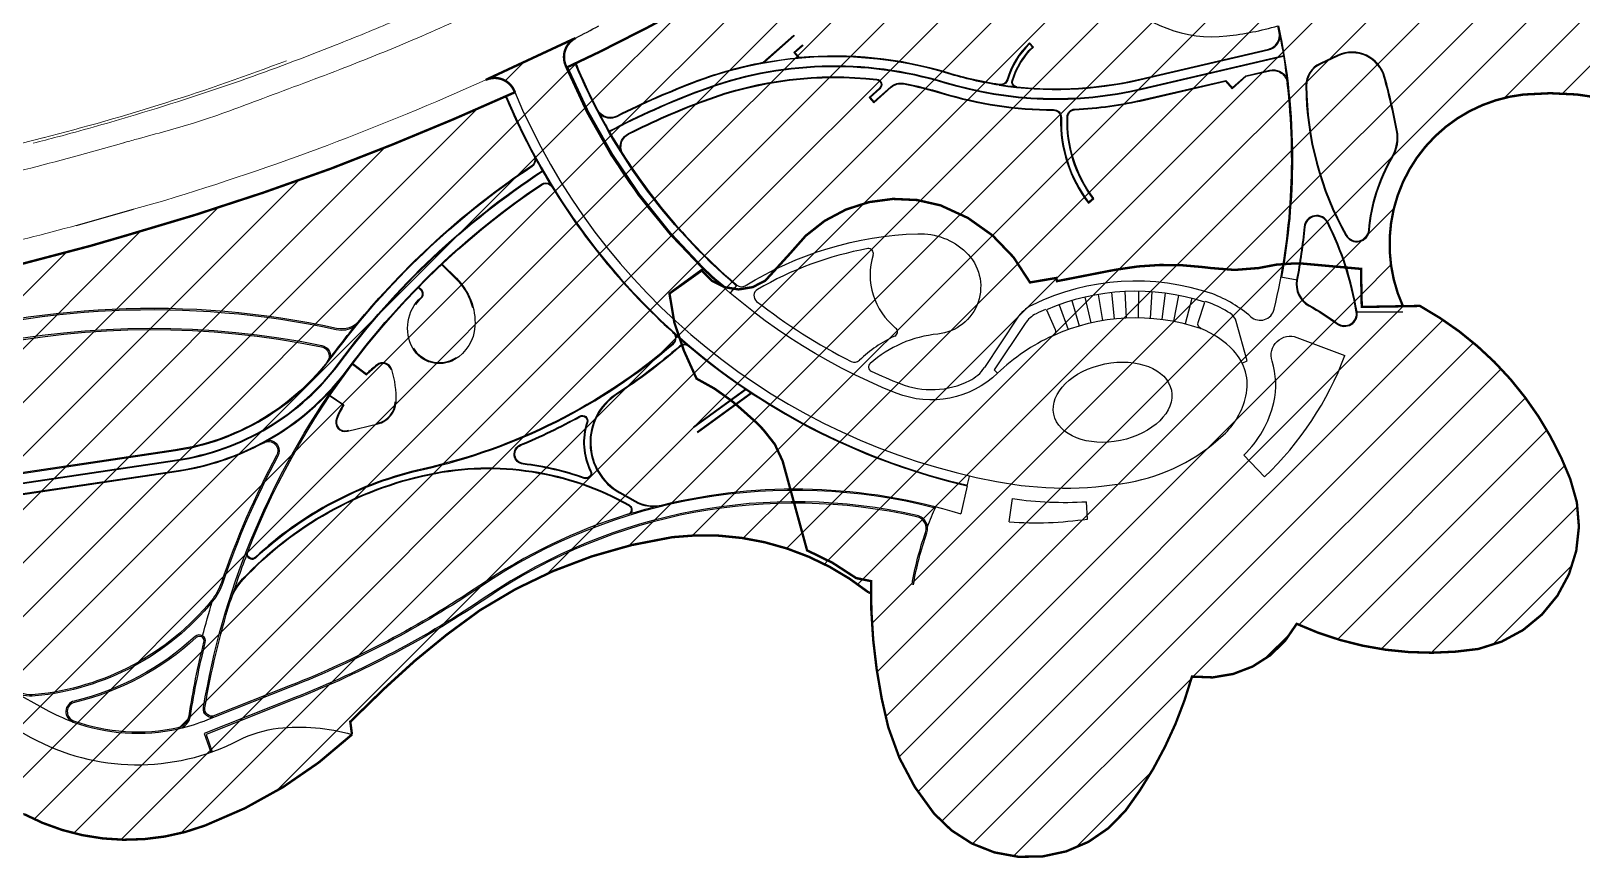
# Model space of a CAD drawing. Extents: x 216 to 1057, y -885 to -291.
# Drawn here: x 996.46 to 1005.25, y -664.2 to -659.51 of the extents above; entities that cross this region are included whole.
import ezdxf

# ---------------------------------------------------------------- set-up
doc = ezdxf.new("R2010")
doc.units = 0
doc.header["$LTSCALE"] = 1000
doc.header["$MEASUREMENT"] = 0
doc.linetypes.add('ACAD_ISO05W100', pattern=[34, 24, -3, 0.5, -3, 0.5, -3])
doc.layers.get('0').update_dxf_attribs({"linetype": 'CONTINUOUS'})
pattern_1 = [(45, (-343244937.3183714, -671142701.8827525), (-5612.66007566822, 5612.660075668221), [])]

# ---------------------------------------------------------------- blocks, each defined once
blk = doc.blocks.new('索引图')
h = blk.add_hatch()
h.set_pattern_fill('ANSI31', color=251, scale=5000)
h.set_pattern_definition(pattern_1)
edge = h.paths.add_edge_path()
edge.add_line((474407.5695034266, 849246.0949320793), (471961.4824168682, 872080.5886471272))
edge.add_arc((473802.7239907384, 874479.3053838015), 3023.906829938613, 112.14770612387011, 232.49035710153208, ccw=False)
edge.add_line((472662.7244598269, 877280.0934131145), (485144.5482437611, 876056.6904962063))
edge.add_arc((490821.6291841269, 894818.1495767832), 19601.57123384822, 253.1645670300042, 285.0454535990267)
edge.add_arc((535425.1867590547, 934510.5323102474), 70696.5205690701, 236.0173147541104, 273.4034183485807)
edge.add_arc((535504.6345329881, 891078.1280997992), 27450.00000291775, 278.626962257317, 310.0839641810231)
edge.add_arc((507987.6031206846, 837504.7870352268), 55706.71354032421, 35.78127363576395, 42.86748750051143)
edge.add_arc((460404.9622062445, 879583.3686020374), 88510.51567408946, 357.2924791764528, 383.2197027970678)
edge.add_arc((611879.5264365077, 967468.6756749153), 87900.88406072807, 177.822075168889, 217.0728858094556, ccw=False)
edge.add_arc((521394.0556711555, 969755.5174274445), 2849.99999992837, 21.6969756052398, 136.7241946144876)
edge.add_arc((-1051364.124063849, 1756782.142626643), 1755957.063733553, 333.4427902041672, 333.7850218765273)
edge.add_arc((451831.639523685, 1016629.958314657), 80420.50501293989, 333.7850218763528, 349.163224694669)
edge.add_arc((680700.5987665653, 979929.2554711103), 151428.2793542369, 157.7845440161333, 171.806633082232, ccw=False)
edge.add_arc((673499.7102047205, 982870.149908185), 143649.998299275, 142.7410691608906, 157.784544016253, ccw=False)
edge.add_line((559167.5784763098, 1069838.45255816), (558548.3468564749, 1078406.886191487))
edge.add_line((558548.3468564749, 1078406.886191487), (557329.3905843496, 1099741.710198522))
edge.add_arc((545843.7931640148, 1099166.339105248), 11499.99999986853, 2.867835175945921, 74.28143903347058)
edge.add_line((548959.2845650315, 1110236.285506606), (535075.7167782784, 1114143.633788943))
edge.add_arc((535888.4536654949, 1117031.445893526), 2999.999999869557, 185.8751967509291, 254.2814390329491, ccw=False)
edge.add_arc((501309.9255030155, 1114587.172596693), 31666.48874836095, 3.869863132161769, 7.879743417269482)
edge.add_arc((529089.9081161022, 1118431.95366621), 3621.707140081853, 7.879743415470297, 55.74017717469603)
edge.add_line((531128.7359472513, 1121425.270168543), (521378.2423542738, 1126248.940049648))
edge.add_arc((30220.45447468758, 1349568.658356905), 539543.9455499442, 326.7720747651391, 335.5496474575754, ccw=False)
edge.add_arc((-6171.933083176613, 1372077.675903082), 582321.4335526038, 318.7051269726821, 326.88160868489615, ccw=False)
edge.add_arc((171776.2617781758, 1209439.882978201), 341327.7311211052, 309.70752646402156, 319.5040732944212, ccw=False)
edge.add_arc((55117.16018939018, 1301809.262161613), 487887.9099547695, 308.1793238806736, 313.31941270813155, ccw=False)
edge.add_arc((126118.8730468154, 1207856.378620386), 370152.4186992944, 304.9436071108155, 308.5293949241199, ccw=False)
edge.add_arc((113823.9324491024, 1196839.611242294), 368528.5447735003, 300.64306800766445, 307.49238635127136, ccw=False)
edge.add_arc((337424.3314990997, 805994.5203204155), 81990.28941735627, 115.8628856578045, 121.4015220407493)
edge.add_arc((97639.0413556695, 1198802.421962738), 378221.6541062893, 296.06110377461727, 301.4015220409873, ccw=False)
edge.add_line((263802.9439566135, 859036.0653184652), (256962.0801167488, 855781.1913676262))
edge.add_arc((375754.2405962944, 905340.6315073967), 128715.6381267079, 202.6456306824729, 225.5096330048358)
edge.add_line((285551.6938570142, 813518.9779603481), (287730.2858566642, 811467.9149770737))
edge.add_line((287730.2858566642, 811467.9149770737), (289964.6812006235, 809643.117395997))
edge.add_line((289964.6812006235, 809643.117395997), (292923.6812007427, 809168.117395997))
edge.add_line((292923.6812007427, 809168.117395997), (295884.6812006235, 809653.117395997))
edge.add_line((295884.6812006235, 809653.117395997), (298547.6812006235, 811028.117395997))
edge.add_line((298547.6812006235, 811028.117395997), (303657.6812006831, 816639.117395997))
edge.add_line((303657.6812006831, 816639.117395997), (307014.6812006235, 820433.117395997))
edge.add_line((307014.6812006235, 820433.117395997), (310989.6812006235, 823565.117395997))
edge.add_line((310989.6812006235, 823565.117395997), (315464.6812006235, 825937.117395997))
edge.add_line((315464.6812006235, 825937.117395997), (320286.6812006235, 827489.117395997))
edge.add_line((320286.6812006235, 827489.117395997), (325298.6812007427, 828160.117395997))
edge.add_line((325298.6812007427, 828160.117395997), (330357.6812006235, 827930.117395997))
edge.add_line((330357.6812006235, 827930.117395997), (335295.6812006235, 826811.117395997))
edge.add_line((335295.6812006235, 826811.117395997), (341051.6812006235, 824161.117395997))
edge.add_line((341051.6812006235, 824161.117395997), (346204.6812006235, 820502.117395997))
edge.add_line((346204.6812006235, 820502.117395997), (350596.6812006235, 815934.117395997))
edge.add_line((350596.6812006235, 815934.117395997), (354066.6812006235, 810637.117395997))
edge.add_line((354066.6812006235, 810637.117395997), (359598.6812006235, 811577.117395997))
edge.add_line((359598.6812006235, 811577.117395997), (359737.6812006235, 810907.117395997))
edge.add_line((359737.6812006235, 810907.117395997), (370781.6812006235, 813067.117395997))
edge.add_line((370781.6812006235, 813067.117395997), (372251.6812006235, 813335.117395997))
edge.add_line((372251.6812006235, 813335.117395997), (376772.6812006235, 813996.117395997))
edge.add_line((376772.6812006235, 813996.117395997), (381313.6812006235, 814298.117395997))
edge.add_line((381313.6812006235, 814298.117395997), (385873.6812006235, 814250.117395997))
edge.add_line((385873.6812006235, 814250.117395997), (390422.6812006235, 813852.117395997))
edge.add_line((390422.6812006235, 813852.117395997), (392002.6812006235, 813659.117395997))
edge.add_line((392002.6812006235, 813659.117395997), (397031.6812006235, 813260.117395997))
edge.add_line((397031.6812006235, 813260.117395997), (402062.6812006235, 813661.117395997))
edge.add_line((402062.6812006235, 813661.117395997), (402062.6812006235, 813651.117395997))
edge.add_line((402062.6812006235, 813651.117395997), (402132.6812006235, 813671.117395997))
edge.add_line((402132.6812006235, 813671.117395997), (402202.6812006235, 813680.117395997))
edge.add_line((402202.6812006235, 813680.117395997), (402202.6812006235, 813690.117395997))
edge.add_line((402202.6812006235, 813690.117395997), (405803.6812006235, 814374.117395997))
edge.add_line((405803.6812006235, 814374.117395997), (409474.6812006235, 814617.117395997))
edge.add_line((409474.6812006235, 814617.117395997), (411174.6812006235, 814594.117395997))
edge.add_line((411174.6812006235, 814594.117395997), (423522.6812006235, 813482.117395997))
edge.add_line((423522.6812006235, 813482.117395997), (423677.6812006235, 805492.117395997))
edge.add_line((423677.6812006235, 805492.117395997), (432317.0690256953, 805645.7726012468))
edge.add_arc((461112.1766551137, 818656.104942441), 31597.89504093763, 96.38033133729942, 204.3146137160496, ccw=False)
edge.add_arc((463263.4610075951, 792938.2904518843), 57399.99999606382, 78.80503004148352, 95.66161567550171, ccw=False)
h = blk.add_hatch()
h.set_pattern_fill('ANSI31', color=251, scale=5000)
h.set_pattern_definition(pattern_1)
edge = h.paths.add_edge_path()
edge.add_line((-10295.08945178986, 782987.1123410463), (-8782.104525983334, 764461.7089498043))
edge.add_arc((-13765.51217675209, 764054.7099504471), 4999.999999921836, -74.38544339071672, 4.669030808701109, ccw=False)
edge.add_line((-12419.68960803747, 759239.2388818264), (-18225.50593388081, 757616.635450244))
edge.add_line((-18225.50593388081, 757616.635450244), (-18601.98240345716, 762053.3162250519))
edge.add_line((-18601.98240345716, 762053.3162250519), (-20279.07304447889, 782634.4121537209))
edge.add_line((-20279.07304447889, 782634.4121537209), (-26103.70912265778, 782133.2824114561))
edge.add_line((-26103.70912265778, 782133.2824114561), (-26512.10511642694, 786879.5387847424))
edge.add_arc((-13511.74724006653, 786870.7867305279), 13000.36082237333, 96.05440967458128, 179.9614275470282, ccw=False)
edge.add_line((-14882.93224042654, 799798.6339298487), (38375.85017061234, 800984.1886405945))
edge.add_line((38375.85017061234, 800984.1886405945), (39500.52791821957, 796338.8921931982))
edge.add_line((39500.52791821957, 796338.8921931982), (58403.23452627659, 800915.4469367266))
edge.add_line((58403.23452627659, 800915.4469367266), (78615.94255137444, 802988.0852849483))
edge.add_line((78615.94255137444, 802988.0852849483), (102809.5965116024, 806244.3599134684))
edge.add_line((102809.5965116024, 806244.3599134684), (110792.3441585898, 808165.7533574104))
edge.add_arc((50660.08224475384, 1191677.042976379), 388196.8549435696, 278.9110816488007, 285.8833475840383)
edge.add_line((156901.6760485172, 818301.1975684166), (164453.7266626358, 820498.5612338781))
edge.add_arc((4968.824550449848, 1381699.524580359), 583422.6214869905, 285.8643551516847, 290.299464292711)
edge.add_arc((-33705.51602810621, 1469991.545810223), 679671.5994656394, 290.775042560301, 294.2996345659073)
edge.add_line((245985.1553815007, 850534.8391336203), (245886.2833764553, 850771.5898610353))
edge.add_arc((241732.221331358, 849041.3388608694), 4499.99999978818, 22.61271695820558, 114.3038777933371)
edge.add_line((239880.1291438937, 853142.5282648802), (258706.1467651725, 861910.2876399755))
edge.add_arc((260786.3253340721, 857919.9421511889), 4499.999999821074, 117.5331606317673, 202.1986526416898)
edge.add_line((256619.8677201867, 856219.756587863), (256816.7369206548, 855740.3932751417))
edge.add_arc((372216.5490546227, 903390.046572566), 124850.3348009921, 202.4361846423538, 226.0404811593984)
edge.add_line((285551.6938570142, 813518.9779603481), (278422.6812006235, 808314.1173961163))
edge.add_line((278422.6812006235, 808314.1173961163), (279451.6812006235, 802182.117395997))
edge.add_line((279451.6812006235, 802182.117395997), (281460.6812006235, 796299.117395997))
edge.add_line((281460.6812006235, 796299.117395997), (284099.6812006235, 790454.117395997))
edge.add_line((284099.6812006235, 790454.117395997), (287856.6812006235, 788367.117395997))
edge.add_line((287856.6812006235, 788367.117395997), (291361.6812006235, 785871.117395997))
edge.add_line((291361.6812006235, 785871.117395997), (292669.6812006235, 784788.117395997))
edge.add_line((292669.6812006235, 784788.117395997), (296753.6812006235, 781151.117395997))
edge.add_line((296753.6812006235, 781151.117395997), (298120.6812006235, 779728.117395997))
edge.add_line((298120.6812006235, 779728.117395997), (300515.6812006235, 776694.1173962355))
edge.add_line((300515.6812006235, 776694.1173962355), (302158.6812006235, 773181.117395997))
edge.add_line((302158.6812006235, 773181.117395997), (307294.6812006235, 754422.1173962355))
edge.add_line((307294.6812006235, 754422.1173962355), (312620.6812006235, 751822.117395997))
edge.add_line((312620.6812006235, 751822.117395997), (317594.6812006235, 748603.117395997))
edge.add_line((317594.6812006235, 748603.117395997), (320723.6812006235, 747967.117395997))
edge.add_line((320723.6812006235, 747967.117395997), (320747.5433285832, 745420.4978883266))
edge.add_line((320747.5433285832, 745420.4978883266), (320166.1120203137, 745621.5432530642))
edge.add_arc((285713.1284643412, 702028.9281589985), 55563.69468139676, 51.67927485362522, 96.92707381085242)
edge.add_arc((293921.2165438533, 657158.3605108261), 101133.7017240347, 98.47759525070315, 123.113528305543)
edge.add_arc((332434.235345304, 606887.5049079657), 164349.6753086424, 124.7854579992783, 133.826420893362)
edge.add_line((218626.0416324735, 725456.0961025953), (211449.5895804763, 718471.1872968674))
edge.add_line((211449.5895804763, 718471.1872968674), (211804.6178085804, 715778.2718439102))
edge.add_arc((147623.0652272105, 784987.6011631489), 94388.57429039796, 290.6742475009803, 312.8414260420617, ccw=False)
edge.add_arc((164630.785084188, 739916.7214108706), 46215.48287644394, 242.0568336232898, 290.67424750111263, ccw=False)
edge.add_arc((232165.2593721151, 867235.1039623022), 190336.5283655193, 232.6781372631262, 242.0568336232525, ccw=False)
edge.add_line((116765.765792191, 715871.4659519196), (116692.4874041677, 717660.3952678442))
edge.add_line((116692.4874041677, 717660.3952678442), (101404.2524657249, 722551.0706351995))
edge.add_arc((119549.0157451034, 903367.813783288), 181724.86631484, 253.1274726573682, 264.2696143469038, ccw=False)
edge.add_line((66804.57645118237, 729465.6827994585), (58236.37065762281, 732064.4158324003))
edge.add_line((58236.37065762281, 732064.4158324003), (57602.44798612595, 729974.3281724453))
edge.add_line((57602.44798612595, 729974.3281724453), (38958.93894344568, 735983.2610042095))
edge.add_line((38958.93894344568, 735983.2610042095), (34010.10126215219, 737578.3058619499))
edge.add_line((34010.10126215219, 737578.3058619499), (17453.32508325577, 742951.982653141))
edge.add_arc((19240.61711257696, 748946.0195757151), 6254.829448294812, 183.2006225522168, 253.396558712628, ccw=False)
edge.add_line((12995.54421246052, 748596.7977260351), (10143.45543277264, 783246.1661214828))
edge.add_line((10143.45543277264, 783246.1661214828), (-10295.04400730133, 782987.1160525084))
h = blk.add_hatch()
h.set_pattern_fill('ANSI31', color=251, scale=5000)
h.set_pattern_definition(pattern_1)
h.paths.add_polyline_path([(285200.6816287041, 813142.1172474623), (287307.6816285849, 811008.1172474623), (289964.6816285849, 809643.1172474623), (292923.6816287041, 809168.1172474623), (295884.6816285849, 809653.1172474623), (298547.6816285849, 811028.1172474623), (303657.6816286445, 816639.1172474623), (307014.6816285849, 820433.1172474623), (310989.6816285849, 823565.1172474623), (315464.6816285849, 825937.1172474623), (320286.6816285849, 827489.1172474623), (325298.6816287041, 828160.1172474623), (330357.6816285849, 827930.1172474623), (335295.6816285849, 826811.1172474623), (341051.6816285849, 824161.1172474623), (346204.6816285849, 820502.1172474623), (350596.6816285849, 815934.1172474623), (354066.6816285849, 810637.1172474623), (359598.6816285849, 811577.1172474623), (359737.6816285849, 810907.1172474623), (370781.6816285849, 813067.1172474623), (372251.6816285849, 813335.1172474623), (376772.6816285849, 813996.1172474623), (381313.6816285849, 814298.1172474623), (385873.6816285849, 814250.1172474623), (390422.6816285849, 813852.1172474623), (392002.6816285849, 813659.1172474623), (397031.6816285849, 813260.1172474623), (402062.6816285849, 813661.1172474623), (402062.6816285849, 813651.1172474623), (402132.6816285849, 813671.1172474623), (402202.6816285849, 813680.1172474623), (402202.6816285849, 813690.1172474623), (405803.6816285849, 814374.1172474623), (409474.6816285849, 814617.1172474623), (411174.6816285849, 814594.1172474623), (423522.6816285849, 813482.1172474623), (423677.6816285849, 805492.1172474623), (435878.6816285849, 805709.1172474623), (440083.6816285849, 803182.1172474623), (444108.6816287041, 800375.1172474623), (447913.6816285849, 797288.1172474623), (451506.6816285849, 793941.1172474623), (454850.6816285849, 790355.1172474623), (457933.6816285849, 786539.1172474623), (460746.6816285849, 782524.1172474623), (463268.6816285849, 778320.1172474623), (465500.6816285849, 773946.1172474623), (467412.6816287041, 769432.1172474623), (468813.6816285849, 764510.1172474623), (469244.6816285849, 759409.1172474623), (468685.6816285849, 754320.1172474623), (467166.6816285849, 749433.1172474623), (464738.6816287041, 744927.1172474623), (461491.6816285849, 740973.1172474623), (457545.6816285849, 737720.1172474623), (453040.6816285849, 735278.1172474623), (448158.6816285849, 733737.1172474623), (443317.6816285849, 733166.1172474623), (438436.6816285849, 732944.1172477007), (433556.6816285849, 733083.1172474623), (428707.6816285849, 733572.1172474623), (423899.6816285849, 734421.1172474623), (419161.6816285849, 735609.1172474623), (414534.6816285849, 737138.1172474623), (410027.6816285849, 739006.1172474623), (407560.6816285849, 735410.1172474623), (404435.6816285849, 732386.1172474623), (400761.6816285849, 730043.1172474623), (396698.6816285849, 728490.1172474623), (392407.6816286445, 727768.1172474623), (388057.6816285849, 727936.1172474623), (386468.6816285849, 722908.1172474623), (384589.6816285849, 718002.1172474623), (382390.6816285849, 713216.1172477007), (379912.6816287041, 708570.1172474623), (377144.6816285849, 704095.1172474623), (374106.6816285849, 699801.1172474623), (370549.6816285849, 696157.1172474623), (366354.6816285849, 693275.1172477007), (361680.6816285849, 691273.1172474623), (356698.6816285849, 690202.1172474623), (351608.6816287041, 690131.1172474623), (346600.6816285849, 691050.1172474623), (341873.6816285849, 692919.1172474623), (337588.6816285849, 695677.1172474623), (333925.6816285849, 699213.1172474623), (329895.6816285849, 704781.1172474623), (326676.6816285849, 710856.1172474623), (324327.6816285849, 717321.1172474623), (322948.6816285849, 723353.1172474623), (321899.6816285849, 729455.1172474623), (321170.6816285849, 735597.1172474623), (320781.6816285849, 741777.1172474623), (320723.6816285849, 747967.1172474623), (317594.6816285849, 748603.1172474623), (312620.6816285849, 751822.1172474623), (307294.6816285849, 754422.1172477007), (302158.6816285849, 773181.1172474623), (300515.6816285849, 776694.1172477007), (298120.6816285849, 779728.1172474623), (296753.6816285849, 781151.1172474623), (292669.6816285849, 784788.1172474623), (291361.6816285849, 785871.1172474623), (287856.6816285849, 788367.1172474623), (284099.6816285849, 790454.1172474623), (281460.6816285849, 796299.1172474623), (279451.6816285849, 802182.1172474623), (278422.6816285849, 808314.1172475815)])
at = {"color": 251, "linetype": 'Continuous', "lineweight": 13}
blk.add_line((165980.6041185856, 825975.8175024986), (172526.5475788116, 827845.9100404978), dxfattribs=at)
at = {"color": 251}
for p, q in [((392408.5648540854, 808217.8409184217), (392408.5648540854, 808217.8409184217)), ((351361.7236598134, 803115.1070439816), (344490.7947046161, 792763.3518548012)), ((211975.1591825485, 793603.1353060007), (214848.2568965554, 791434.5121257305)), ((209900.2598793507, 784935.155382514), (207120.0982722044, 786820.8712347746)), ((340897.0666251779, 767963.73726511), (339540.840300858, 762099.571837306)), ((340897.0666251779, 767963.73726511), (339540.840300858, 762099.571837306))]:
    blk.add_line(p, q, dxfattribs=at)
at = {"color": 251, "linetype": 'ACAD_ISO05W100', "ltscale": 0.03, "const_width": 500}
for points in [[(294704.7419416308, 875976.2624163628, -0.02330618897721168), (263802.9439566135, 859036.0653184652), (256962.0801167488, 855781.1913676262, 0.1000953223627895), (285551.6938570142, 813518.9779603481), (287730.2858566642, 811467.9149770737), (289964.6812006235, 809643.117395997), (292923.6812007427, 809168.117395997), (295884.6812006235, 809653.117395997), (298547.6812006235, 811028.117395997), (303657.6812006831, 816639.117395997), (307014.6812006235, 820433.117395997), (310989.6812006235, 823565.117395997), (315464.6812006235, 825937.117395997), (320286.6812006235, 827489.117395997), (325298.6812007427, 828160.117395997), (330357.6812006235, 827930.117395997), (335295.6812006235, 826811.117395997), (341051.6812006235, 824161.117395997), (346204.6812006235, 820502.117395997), (350596.6812006235, 815934.117395997), (354066.6812006235, 810637.117395997), (359598.6812006235, 811577.117395997), (359737.6812006235, 810907.117395997), (370781.6812006235, 813067.117395997), (372251.6812006235, 813335.117395997), (376772.6812006235, 813996.117395997), (381313.6812006235, 814298.117395997), (385873.6812006235, 814250.117395997), (390422.6812006235, 813852.117395997), (392002.6812006235, 813659.117395997), (397031.6812006235, 813260.117395997), (402062.6812006235, 813661.117395997), (402062.6812006235, 813651.117395997), (402132.6812006235, 813671.117395997), (402202.6812006235, 813680.117395997), (402202.6812006235, 813690.117395997), (405803.6812006235, 814374.117395997), (409474.6812006235, 814617.117395997), (411174.6812006235, 814594.117395997), (423522.6812006235, 813482.117395997), (423677.6812006235, 805492.117395997), (432317.0690256953, 805645.7726012468, -0.5091643108132824), (457600.7726605535, 850058.2866023779, -0.07368364698414481), (474407.5695034266, 849246.0949320793)], [(110792.3441585898, 808165.7533574104, 0.03043163809769052), (156901.6760485172, 818301.1975684166), (164453.7266626358, 820498.5612338781, 0.01935423036547752), (207373.8157629967, 834512.0112040043, 0.01538014636865016), (245985.1553815007, 850534.8391336203), (245985.1553815007, 850534.8391336203), (245886.2833764553, 850771.5898610353, 0.4228853566094471), (239880.1291438937, 853142.5282648802), (258706.1467651725, 861910.2876399755, 0.387199392022874), (256619.8677201867, 856219.756587863), (256816.7369206548, 855740.3932751417, 0.1033588947194876), (285551.6938570142, 813518.9779603481), (278422.6812006235, 808314.1173961163), (279451.6812006235, 802182.117395997), (281460.6812006235, 796299.117395997), (284099.6812006235, 790454.117395997), (287856.6812006235, 788367.117395997), (291361.6812006235, 785871.117395997), (292669.6812006235, 784788.117395997), (296753.6812006235, 781151.117395997), (298120.6812006235, 779728.117395997), (300515.6812006235, 776694.1173962355), (302158.6812006235, 773181.117395997), (307294.6812006235, 754422.1173962355), (312620.6812006235, 751822.117395997), (317594.6812006235, 748603.117395997), (320723.6812006235, 747967.117395997), (320747.5433285832, 745420.4978883266), (320166.1120203137, 745621.5432530642, 0.2000366164958404), (279011.8173823357, 757187.0336053371, 0.1079104950298), (238671.9013373256, 741866.9125797749, 0.03946911852434724), (218626.0416324735, 725456.0961025953), (211449.5895804763, 718471.1872968674), (211804.6178085804, 715778.2718439102, -0.09702531722926687), (180947.3627161384, 696677.3857096434, -0.2153738726279892), (142974.4174841046, 699089.3702859879, -0.04094514134073137)]]:
    blk.add_lwpolyline(points, format="xyb", dxfattribs=at)
at = {"color": 251}
for points in [[(379406.1430830359, 921421.4551820755, 0.1072352105816244), (366518.7276733518, 895167.7507454157, 0.5228337036395762), (395351.5413823128, 862348.218208313, 0.03973102790616915), (406091.6502978802, 864446.5393551588, 0.03973102790616915)], [(239880.1291438937, 853142.5282648802, -0.4228853565821276), (245886.2833764553, 850771.5898610353, 0.2529162047576609), (347011.6755878925, 768880.4085817337, 0.09220054820227283), (374790.9654898643, 768679.3973325491, 0.1440518071505385), (394628.0076516271, 778598.8650978804, 0.1492931059381603), (399367.5640538931, 786789.4807450771, 0.2515724883729861), (396783.2570945024, 796322.2166780233, 0.108900699241545), (389927.519839108, 800974.3183487654, -0.3941672198063432), (389345.5121468306, 802208.6310024261), (390725.5947622061, 806512.1224629879, 0.1812970175332238), (357542.0380399823, 804905.7787868977), (359328.2957456112, 800762.768813014, -0.4073889333189361), (358827.2670502663, 799458.0616323948, 0.08419405253341218), (347273.1623607874, 791580.2996325493, -0.2945042359894907), (325998.1887803674, 787409.3500329256, -0.2037868876644319), (256619.8677201867, 856219.756587863, -0.3871993919865863), (258706.1467649341, 861910.2876398563, 0.0003028466654347193), (263573.701883316, 864451.5087455511)], [(351295.1078082919, 851686.5871232748, 0.08368302646887027), (377089.6586642265, 853291.593871355), (404104.8800125718, 859591.9455679655, 0.4044548541628793), (406366.2624970675, 863096.8663030863)], [(406236.4080648422, 864487.1407866478, -0.05150528587108082), (409124.584384501, 836523.8499048948, -0.04556966617759284), (406861.1334038377, 811740.3601363897, -0.04556966617759284)], [(406366.2624970675, 863096.8663030863, -0.01969861368326638), (408041.8071793318, 852463.8764201403, 0.9371304779235173)], [(347574.8977647424, 852017.2560369968, 0.09576884063002568), (377123.7266966105, 853145.5138618946), (404138.9480449557, 859445.8655585051, 0.3159078370847971), (406551.7142386436, 862143.550037384, 0.3159078370847971)], [(351295.1078082919, 851686.5871232748, -0.4734547452748301), (350445.2406201363, 852979.2769436836, -0.1248771087996367), (354774.210375011, 860020.1883957386), (353976.4357876778, 860918.0969039202, 0.1274912544651503), (349261.0208653212, 853211.2481523752, -0.3730148187974852), (347597.7273490429, 852165.5085582733)], [(350726.8910449147, 851748.487560153, -0.3226954414693366), (350302.0641674995, 853024.003931284, -0.1227291324356862), (354567.2038702965, 860027.3398282528), (353968.6279448271, 860701.0469440222, 0.1252661504451438), (349404.5206326842, 853167.5695904493, -0.2537264331732971), (348284.2203424573, 852062.929557085, -0.2537264331732971)], [(292449.0815275311, 809959.0074487925, -0.1188626576052565), (258632.55356884, 856582.9666360617, -0.1188626576052565)], [(298024.9559198022, 856753.6810054779, 0.04378165883119459), (284173.091832459, 852904.9507920742, 0.02712778623646721), (267342.4331052899, 845534.4686467648, -0.4106819521950982), (263329.5295115709, 846830.3472160101)], [(347574.8977647424, 852017.2560369968, -0.03536932110247955), (336841.3652504683, 854456.9614983797, 0.1646465330185889), (284225.7252313495, 852764.4882514477, 0.02712778623645545), (267409.9652317166, 845400.5305569172, -0.3216764950417052), (263781.1978191137, 845969.1761524677, -0.3216764950417052)], [(407249.5989459753, 858168.9882837534), (377566.6111174822, 851246.4737385511, -0.1315838730062013), (336275.8978769183, 852590.7496535778, 0.1646465330184889), (284909.9594171047, 850938.4752233028, 0.03136337877167722), (265769.2532919049, 842362.5800491571, 0.03136337877167722)], [(407273.3339015841, 858020.4984470606), (377600.6791498661, 851100.3937290907, -0.1315838730061509), (336232.4003866315, 852447.1948963404, 0.1646465330186399), (284962.5928159952, 850798.0126826763, 0.03135501307787739), (265843.9906325936, 842232.4047811031, 0.03135501307787739)], [(298024.9559198022, 856753.6810054779, -0.02347545363101914), (305672.2582959533, 857804.5643171072, -10.3758600268696)], [(347597.7273490429, 852165.5085582733, -0.03536932110248966), (336884.8627407551, 854600.5162556171, 0.09625325142532162), (305672.2582959533, 857804.5643171072, 0.1071621113791328)], [(412100.8087182045, 851879.6976588964, 0.1268677797007103), (420479.9764937758, 820566.4395292997, 0.7390305382194816), (425148.7260048389, 821590.5967758894, -0.1128510022499062), (430010.4442958832, 836941.2585101128, 0.1820302410403157), (430971.8197383881, 842496.8382364511, 0.01909128301308031), (428396.2498165965, 853650.1725393534, 0.4639772098891015), (418710.0597811341, 858172.906167984), (415007.1961371899, 856465.756133914, 0.2951165311726165), (412100.8085932136, 851879.6976577044)], [(268195.7281783223, 838312.8299380541, -0.3538961344258341), (269837.4032037854, 841919.5665550232, -0.02621810090765632), (285699.460400641, 848831.5371137857, -0.1188193605599087), (321936.8218493462, 853274.2248767614, -0.648272480220383), (322569.2124329805, 851272.0653158426), (320506.0995109081, 849439.0287710428), (321303.1316729188, 848541.955901742), (324841.506062746, 851685.7341687679, -0.2324183225306592), (327519.4670222402, 852425.9777668715, -0.02679836309219898), (335623.4355227947, 850437.428294301, 0.07239910239112693), (359010.9296107888, 846910.8070991039, -0.4210236237910741), (360651.8247652054, 845214.1197441816, 0.1712636249107549), (366345.4997128844, 827495.9359879494), (367245.3048148155, 828295.3956867456, -0.1726951140273866), (361859.2335306406, 845420.5580513477, -0.3892432740620713), (363427.7624001503, 847007.0712755919, 0.04513547900467197), (378077.6316031218, 849055.2735962868), (395160.5627608299, 853039.2673943043), (396526.419946909, 851501.9725606441), (399358.6023694277, 854018.3127120733), (404346.8544606566, 855181.6473418474, -0.3564383315320681), (407925.10485816, 853428.0264310837)], [(268714.7454583645, 837490.4912465811, -0.4448937619030791), (269904.4478653073, 841785.3837939501, -0.02621810090764204), (285752.0937995315, 848691.0745731592, -0.1188193605598693), (321919.6785573363, 853125.2077383995, -0.6482724802837275), (322469.5834125876, 851384.1994246244), (320294.3363820314, 849451.5338594913), (321290.6265845299, 848330.1927728653), (324941.1350830197, 851573.6000601053, -0.2324183225322799), (327491.5740966797, 852278.5939662457, -0.02679836309223063), (335579.9380325079, 850293.8735370636, 0.0723991023911826), (359010.162012279, 846760.8090631962, -0.4210236238155718), (360501.8848799467, 845218.3660131693, 0.1727455883218506), (366324.4498212934, 827276.5809640884), (367448.7411368489, 828275.4923889637, -0.1740349848480375), (362009.129196763, 845414.9643688202, -0.389243274073154), (363435.0645326376, 846857.2491182089, 0.04513547900451392), (378111.6996355057, 848909.1935868263), (395107.7100554109, 852872.916175127), (396513.91485852, 851290.2094317675), (399429.7603557706, 853880.8826318979), (404380.9224930406, 855035.567332387, -0.4474764420441451), (408041.8071793318, 852463.8764201403)], [(244151.1288948655, 849736.6448976994, 0.2412154432576764), (340930.8655225039, 768109.879779458)], [(347597.7273490429, 852165.5085582733, 0.01198972583471338), (351295.1078082919, 851686.5871232748, -0.2041912469023709)], [(263329.5295115709, 846830.3472160101, 0.02197670986719466), (268714.7454583645, 837490.4912465811, 0.02311050450115384)], [(32295.82676380873, 791728.7627454996, 0.325833109763394), (32852.5029668808, 788059.2860687971, 0.1354318579756676), (76356.40697354078, 763090.2878460884, 0.1002789478398329), (88313.50717180967, 762468.8169254065), (174760.922334075, 775353.8581906557, 0.1987294751588595), (207648.4276947379, 795081.3988592625, -0.08621161938247739), (249627.8546948433, 835033.39808774, 0.2691969799256624), (250357.6890842915, 836520.6181579828)], [(109001.4163268805, 807734.6979107857), (112484.9915459156, 798034.7049968243, 0.4027351862174009), (114968.7098093033, 796803.2666350603, -0.1307400618454054), (208579.7732077837, 801059.2523094416, 0.2795499222061203), (213484.6781939864, 802742.650541544, -0.07190685910518319), (249544.5676563978, 835158.1509202719, 0.3876042861949708), (250030.2488261461, 837120.8168541193)], [(250030.2488261461, 837120.8168541193, 0.01337686324842199), (253749.1638469696, 830681.2025438547, 0.01914130978069001)], [(29040.5467980504, 789007.1829440594, 0.1443076164040129), (75833.1604295969, 761056.5196552277, 0.1002789478395133), (88623.09347647429, 760391.7622029781), (175070.5086387396, 773276.8034682274, 0.1987294751588222), (209335.1577922106, 793830.4226093292, -0.0880325371137371), (251801.5151878595, 833954.3240777254, -0.0880325371137371)], [(29162.66742062569, 789096.0429477692, 0.1442609985996209), (75870.53518271446, 761201.7888116837, 0.1002789478393895), (88600.98016899824, 760540.1232545376), (175048.3953312635, 773425.1645197868, 0.1987294751592863), (209214.6770709753, 793919.7780557871, -0.08804585437701669), (251726.5247006416, 834084.5339436531, -0.08804585437701669)], [(76375.42500025034, 733609.4975295067, -0.6208237285304767), (76855.90230411291, 735614.0310178995, 0.0991501258216878), (115193.6853426099, 752827.2634427547), (115193.6853426099, 752827.263442874), (129622.7605522871, 763426.9445178509, -0.1220035919347354), (133246.3177412748, 764919.6819542646), (175380.0949434042, 771199.7487463951, 0.1987294751590535), (211021.8878895044, 792579.446359396, -0.08546002110206284), (251550.5066313744, 831266.122492671)], [(279179.3153986931, 800117.7471677065, -0.4519736480318882), (279153.4167330861, 797866.0597491264, -0.1230771600857438), (226747.5784824491, 771549.2718447447, 0.133081344432792), (191537.927292347, 752991.2526609898, -0.7970803023412383), (189924.6890667677, 754086.0426629782, -0.1531287310047799), (251634.1538989544, 831141.6109087467, -0.4263260224679367), (253749.1638426185, 830681.2025431395, 0.07187816555755637), (279179.3182544112, 800117.7445950508)], [(251550.494915843, 831266.1146206856, -0.3051573126020595), (253392.9604529142, 831264.7903610468)], [(411749.1602666974, 822281.9828990698, -0.02009484415270263), (410155.7110902071, 811133.5175964832, 0.3230827320032556), (412662.8783903718, 805846.9884529114, -0.03334614883150223), (418582.3020222187, 802055.9192485809, 0.673108113306631), (422534.8377554417, 804471.6365184784, 0.07576370749984666), (416470.5746258497, 823149.418839097, 0.7502442111518695), (411749.1602666378, 822281.9828990698)], [(294308.8164429069, 809937.7628889084, -0.1310306316447745), (330514.5731220841, 820853.5252069235, -0.2007772970084868), (340614.1510427594, 817005.3957313299, -0.6420160526338621), (334704.0306901336, 799807.5361295938, 0.1569865921656077), (320533.0567438006, 793652.888043046)], [(230699.7210865021, 814457.9649647474), (233714.0640012622, 811510.1688340902, -0.2178707260208837), (237600.2549926043, 801416.5747454166, -0.2499054687024323), (233315.9424309731, 794448.9302583933, -0.4139743860033614), (224579.1994400024, 796815.4101222754, -0.3489422591215957), (226296.4096338153, 807495.3499778509, 0.4309053556473689), (226321.360442698, 808948.8351988792), (225699.2858222723, 809557.1764563322)], [(230483.0034714341, 814460.0946544409), (233609.1883790493, 811402.9256345034, -0.1376785613495576), (237077.6359115243, 805386.004068017, -0.1376785613495576)], [(225187.9955245256, 806015.9934335947, -0.05359942737705142), (226397.5426359177, 807384.5703953505, 0.4309053556597355), (226426.2360648513, 809056.0783984661), (225696.9669619203, 809769.2476366758)], [(115058.9232796431, 796517.152095437, -0.1307400618454737), (208515.8943927288, 800766.132032156, 0.1916378745230169), (212382.0449116826, 801406.373594284)], [(357345.0012420416, 804983.9161992073, 0.01136395845335315), (355386.6509603858, 804078.7620301247, 0.1330613145701194), (353028.0675982833, 802009.0790702105), (346583.1820839047, 792299.2017740011), (347169.2954522371, 791688.5203244686)], [(398732.7989159226, 793757.7607035637), (399631.5633231997, 794192.2467319965), (397353.3472409844, 802428.9875687361, 0.1869812672833474), (396059.4416432977, 804168.5098395348, 0.04879196069978001), (391724.8147082329, 806338.0417736769, 0.004499117353990797), (390914.6153767109, 806608.7795374393)], [(67045.28678256273, 766167.1454088688, -0.4207689168352061), (67460.637403965, 768707.2568869591, -0.2063572585427025), (205469.5624958873, 797423.7318763733, -0.3965682811698564), (207285.548528254, 794846.6704403162, -0.3965682811698564)], [(67987.27768415213, 765822.6418344975, -0.607669769286031), (67633.02620887756, 768461.7327536345, -0.2063572585427276), (205409.4173072577, 797129.822781086, -0.558821783058731), (206576.8136675358, 793929.3673833609, -0.190613416885489), (174738.8090265989, 775502.2192422152), (88291.39386433363, 762617.1779769659, -0.1002789478397178), (76393.78172665834, 763235.5570026636, -0.02337023707720062), (67987.25171291828, 765822.6511763334, 0.02337023707720062)], [(206576.8136674166, 793929.3673834801, 0.00781983882994376), (207527.946973443, 795170.7543057203, -0.01421662839107262), (213484.6781962514, 802742.6505396366, -0.01421662839107262)], [(358827.2670502663, 799458.0616323948, -0.1921833398415159), (389789.2426324487, 801028.8103419542, -0.001930682807943014), (389927.519839108, 800974.3183487654, -0.002838641295232329)], [(189718.9012595415, 753554.8944422007, 0.6040703085921206), (191640.1377324462, 752881.4663871527, -0.133081344432957), (226780.380551815, 771402.9023662806, 0.12307716008577), (279251.2267099023, 797752.3354842663, 0.3288191136608792), (279688.4086319208, 799661.3704843521, 0.3288191136608792)], [(282046.7938804626, 797604.8302235603, 0.2524839601353003), (280518.3345416188, 797261.5657600164, -0.0340592857965637), (267246.9815732241, 787225.8256870508, 0.5625997646203555), (267942.5294083953, 766468.7980942726), (271121.9419190288, 764680.4627420902, 0.14194602887307), (275538.1628745198, 763644.7509646416)], [(282568.2126147747, 797162.5880947113, 0.36971233451314), (280616.7390755415, 797148.3555674553, -0.03405928579657412), (267329.1051389575, 787100.303896308, 0.5625997646234895), (268016.0659646988, 766599.5359040499), (271195.4784752727, 764811.2005518675, 0.1897025089698181), (276999.8487564325, 764008.506406188, -0.1348298982297187), (339540.8403009176, 762099.571837306)], [(279074.38705194, 800212.373314023, 0.01037154550055139), (283433.6442529559, 796438.217746377, 0.01037154550055139)], [(398936.1929683685, 774414.8713901043, 0.145824357231023), (405212.0407236814, 785432.2436778545, 0.1350016037934498), (404861.7233697176, 794142.0270508528, -0.6257738387262475), (410071.5680440068, 799104.3052182198), (420153.8508345485, 795340.9737411737)], [(224710.5211606026, 796887.9428805113, 0.04614756268323352), (225374.0395553708, 795946.4697319269, 0.05673721769206683)], [(233670.8593069911, 794848.0877063274, -0.01484911442667215), (233240.8782610297, 794578.7998028994, -0.3607943875975421), (225374.0395553708, 795946.4697319269, -0.3607943875975421)], [(403291.5868613124, 769863.4971705675, 0.1141998622936109), (420153.8508345485, 795340.9737411737, 0.1142386255920615)], [(193288.6745995283, 777014.7577828169, 0.10968460098734), (211142.2975262403, 792489.9950668812, 0.003808081944790102)], [(209900.2598793507, 784935.155382514, 0.02750458808342008), (208532.0879355073, 782116.5117322206, 0.6145997940853815), (210845.4886625409, 779399.1184259653), (217222.0341405869, 780936.8821328878, 0.3345043804086866), (221045.2330197692, 785582.9083753824, 0.08629396528253966), (220162.1993561983, 792378.2640706301, 0.5284613385033379), (217002.2175009251, 793345.7263727188, 0.02527607661641034), (214848.2568965554, 791434.5121257305)], [(220018.9603685737, 792333.7377588749, 0.5284613385299678), (217095.9771524668, 793228.6403883696, 0.02641669614235572), (214861.3313419223, 791236.7103267908)], [(334181.0485602617, 763301.9635591507, 0.2149274341508472), (238775.6221551895, 746792.1549855471, -0.05448505467449701), (198944.1685997248, 725755.6865594387), (183075.1327626705, 719471.7820795774, -0.5836588715554608), (180637.0006479025, 721441.7686241865, -0.1111341776536731), (208009.470927, 788644.7892680168, -0.03140963517856368)], [(210098.2782610655, 784982.093619585, 0.02871513528296252), (208670.4272164106, 782058.5268775225, 0.6145997941064213), (210810.3228888512, 779544.9380692244), (211082.2027626634, 779610.5044490099)], [(216914.9884931445, 781017.1353963614), (217186.8683668971, 781082.7017761469, 0.334504380410403), (220895.3712797165, 785589.3472313881)], [(261074.7021484971, 781276.098960638, 0.1970778677724307), (261805.9264933467, 771057.910405755, -0.6717242208155185), (260581.7722581029, 769668.8692156076, 0.05369757093407439), (247748.9063444138, 772636.8997269869, -0.7714251439633627), (247221.8316922784, 776469.8120119572, 0.02818092721535269), (259640.0721435547, 782463.1992394924, -0.682129648037747), (261074.7021484375, 781276.098960638)], [(133268.4310487509, 764771.3209027052), (175403.4950556159, 771051.5795090199, 0.08713875371871345), (193288.6745995283, 777014.7577828169, -0.745878316800807), (195997.9616373181, 774301.9146581888, 0.04326946639039816), (184419.6216802001, 747698.028957367, -0.09055100232208063), (182335.3393921256, 743924.258335948, -0.2002023250198879), (145325.3816115856, 724164.8739280701, -0.150764898504668), (140706.0047207475, 725120.8216699362)], [(194264.4461569786, 777555.3187420368, -0.5649843765921816), (196261.6704652309, 774158.8844022751, 0.04326946639034263), (184704.0121924877, 747602.5196043253, -0.0905510023226996), (182567.622847259, 743734.4047173262, -0.20020232501995), (145353.9024715424, 723866.2327377796, -0.150764898506674), (140561.2989489436, 724858.0285201073), (129588.7693107128, 730899.9986828566, 0.1987536197691311), (106633.7361176014, 733457.2393225431, -0.08655291807247087), (89963.34143841267, 731636.7578014135, -0.02712444882450455), (77299.82632184029, 733139.794881463, -0.02712444882450455)], [(186881.0037248731, 745589.8751966953, -0.07139378861938046), (188860.3301336765, 748418.2233831882, -0.1538430339919338), (228020.9237897992, 770444.2729153633, -0.1823104612546639), (269974.0140342712, 763949.2173398733, -0.4866499109213387), (270245.7725713253, 762159.791631341, -0.4866499109213387)], [(350393.8718309402, 765273.9405913353, 0.04928336909280964), (365909.2434401512, 764623.7591849566)], [(329610.7631453276, 747199.8446557522, -0.04240283860384034), (332427.2881606817, 758089.6044164896, 0.4480407652935058), (330406.8605780005, 761747.8882205486, 0.2075339678363151), (240120.377181232, 744804.2832792997, -0.05448505468921516), (199827.7779887319, 723524.2667316198), (180795.8032723069, 715987.8850375414), (182203.837523818, 712064.873390317)], [(329315.0038012862, 747250.108066082, -0.04240283860403873), (332144.2471612096, 758189.0417968035, 0.4480407652941193), (330340.2939623594, 761455.3666218519, 0.2075339678361443), (240288.4715581536, 744555.7993152142, -0.05448505468920873), (199938.2291622758, 723245.3392531872), (181176.275978148, 715815.8821091652), (182486.2011051774, 712166.218384862)], [(269705.3961939216, 761993.099860549, -0.0160204009640902), (276999.8487564325, 764008.5064063072, -0.009911590556923778)], [(332565.4002488852, 759353.1800405979, -0.01712753800664861), (334305.9014655352, 763579.5866267681)], [(349708.7658308148, 760425.2598609924, 0.05513979143992776), (366114.7841367722, 760996.5575237274, 0.01836294815106526)], [(189924.6890667677, 754086.0426629782, 0.01667711317747428), (186276.8247012496, 743707.9408130646, 0.01129384883797987)], [(180464.0181706548, 736485.8792287111, -0.01101590940856134), (182483.7188395262, 743632.0019770861)], [(153599.7355088592, 722514.6779208183, 0.7440106809986801), (153388.1430181861, 718689.2496743202, 0.1418336473638759), (175309.61785537, 717263.4326741695, 0.3097430535951421), (177629.3867956996, 719737.528875351, -0.02340671241353096), (180740.5837640166, 735142.5789743662, 0.7450143537013113), (179093.23049438, 736121.7284222841, -0.1277135686383794), (153599.7355088592, 722514.6779206991)], [(153286.1934059858, 718407.103831768, -0.0391701577762722), (147613.8761147857, 720974.5602086782), (140561.298948884, 724858.0285202265)], [(183075.1327626109, 719471.7820795774), (181464.6974923015, 718834.0725884438, -0.04007238129378411), (175374.1604571939, 716970.4578416348)]]:
    blk.add_lwpolyline(points, format="xyb", dxfattribs=at)
for points in [[(298024.9559198022, 856753.6810054779), (304526.8616284728, 862530.5004154444)], [(298309.6878088713, 856806.0072709322), (304626.4906486869, 862418.3663067818)], [(239880.1291438937, 853142.5282648802), (258706.1467649341, 861910.2876398563)], [(239880.1291438937, 853142.5282648802), (258706.1467649341, 861910.2876398563)], [(306353.3936665058, 860474.7084236145), (304534.8159043193, 858858.9367121458), (305486.6159356833, 857787.6700487137)], [(306453.0226867199, 860362.5743149519), (304746.5790332556, 858846.4316236973), (305672.2582959533, 857804.5643171072)], [(153946.072806716, 822610.3967683315), (165980.6041185856, 825975.8175024986)], [(164453.6898393631, 820498.5504086018), (156901.6760485172, 818301.1975684166)], [(410155.7110902071, 811133.5175964832), (406713.6149999499, 811767.5321904421)], [(292546.4777030349, 810073.0863032341), (291247.8620303869, 808552.0349119902)], [(365593.7771260142, 807550.7683603764), (366835.4352799058, 802192.7568378448)], [(368366.9971389174, 808106.6583505869), (369286.3099370599, 802684.0329061747)], [(371168.4758499265, 808495.8626177311), (371762.1586385369, 803027.9979739189)], [(373988.2037397623, 808716.990557313), (374254.1353219151, 803223.423074007)], [(376816.1060859561, 808769.2520918846), (376753.3363005519, 803269.6099640131)], [(379642.078958869, 808652.4604936838), (379250.8320757151, 803166.3936208487)], [(382456.0253229141, 808367.033052206), (381737.6992412806, 802914.1428306103)], [(385247.8911125064, 807913.9895826578), (384205.0523665547, 802513.7588703632)], [(388007.7011545897, 807294.948782444), (386644.0757433772, 801966.6722887754)], [(360171.6110358238, 805947.4643224478), (362043.5149064064, 800775.8129638433)], [(362858.7243638635, 806830.1788094044), (364418.2914986014, 801555.9250694513)], [(422534.8377554417, 804471.6365184784), (432317.0741941929, 804471.6365184784)], [(211884.8460107446, 793483.3708051443), (214861.3313419223, 791236.7103266716)], [(283449.1306180358, 780370.3055292368), (294320.6767709255, 788266.8850215673)], [(283537.2833454609, 780248.9420394897), (294452.8973940611, 788177.530377388)], [(207204.354783535, 786944.9713755846), (210098.2782610059, 784982.093619585)], [(284235.8400300145, 779273.1928809881), (295516.3600141406, 787466.8317173719)], [(284323.9927574396, 779151.8293912411), (295650.0080751181, 787378.5138968229)], [(403291.5868613124, 769863.4971705675), (398936.1929683685, 774414.8713901043)], [(340897.0666251779, 767963.73726511), (341347.7185896039, 769912.3041248322)], [(340897.0666251779, 767963.73726511), (341347.7185896039, 769912.3041248322)], [(349708.7658308148, 760425.2598609924), (350393.8718309402, 765273.9405913353)], [(366114.7841367722, 760996.5575237274), (365909.2434401512, 764623.7591849566)]]:
    blk.add_lwpolyline(points, dxfattribs=at)
for points in [[(411950.814899683, 851878.3358908892, 0.1268677797009119), (420349.3479332924, 820492.7090796232, 0.7390305382114545), (425298.2224151492, 821578.3157610893, -0.1128510022499665), (430139.7539414763, 836865.2386735678, 0.1820302410479592), (431119.1551735401, 842524.985519886, 0.01909128301334212), (428541.00883919, 853689.476806283, 0.4639772098921695), (418647.2575889826, 858309.1261543036), (414944.3939449787, 856601.9761202335, 0.2951165311800628)], [(411599.9365961552, 822297.2241638899, -0.0200948441525841), (410008.1926863194, 811160.6896505356, 0.323082732001476), (412590.5750054717, 805715.5646326542, -0.03334614883141461), (418493.168857038, 801935.2739881277, 0.6731081133094178), (422682.8567342758, 804495.9342942238, 0.07576370749975517), (416604.6358168721, 823216.7062603235, 0.7502442111508669)], [(261217.1942409277, 781229.2374242544, 0.1970778677738632), (261940.2938707471, 771124.584297657, -0.6717242208501655), (260532.5165002942, 769527.1869289875, 0.05369757093396617), (247730.9502595663, 772487.9783415794, -0.771425143977214), (247164.3450085521, 776608.3590478897, 0.02818092721533564), (259567.3697352409, 782594.4027448893, -0.68212964806441)], [(228051.7616645098, 770297.4770520926, -0.1823104612549732), (269900.2307363153, 763818.6186226606, -0.6572174049865903), (269705.3961939216, 761993.099860549, 0.07342139240458763), (238607.5277782083, 747040.6389496326, -0.05448505467447454), (198833.7174261212, 726034.6140379906), (182964.6815891266, 719750.7095580101, -0.5836588715821289), (180932.9048268199, 721392.3650119305, -0.03482001322562057), (186276.8247012496, 743707.9408130646, -0.1125954434795062), (188969.7609570026, 748315.6324727535, -0.1538430339914497)], [(153529.5247702599, 722806.3463150263, 0.7440106809956212), (153286.1934060454, 718407.1038316488, 0.1418336473641427), (175374.1604571939, 716970.4578415155, 0.309743053596261), (177925.9062915444, 719691.9636628628, -0.02340671241359442), (181031.5459179282, 735069.4966579676, 0.7450143536419422), (178889.9866673946, 736342.3909401894, -0.1277135686382727)], [(188075.442820847, 714597.6339043379, -0.09074360920908087), (196342.2883033752, 717110.2024110556, -0.1003336654033313), (211804.6178085804, 715778.2718439102, -0.09702531722926687), (180947.3627161384, 696677.3857096434, -0.2153738726279892), (142974.4174841046, 699089.3702859879, -0.04094514134073137), (116765.765792191, 715871.4659519196), (136904.3980400562, 719337.2422058582), (144430.3491365314, 715193.1109108925, 0.2498609797224449)]]:
    blk.add_lwpolyline(points, format="xyb", close=True, dxfattribs=at)
at = {"color": 251, "linetype": 'Continuous', "lineweight": 13}
for points in [[(164453.6898393631, 820498.5504086018, 0.03687192055357075), (244014.4300925136, 849674.7445935011, -6.831629109183536)], [(110792.3032470942, 808165.7522968054, 0.03272195523134745), (156901.6760485172, 818301.1975684166, -0.1418361189816585)]]:
    blk.add_lwpolyline(points, format="xyb", dxfattribs=at)
at = {"color": 251, "ltscale": 0.5, "const_width": 500}
blk.add_lwpolyline([(285200.6816287041, 813142.1172474623), (287307.6816285849, 811008.1172474623), (289964.6816285849, 809643.1172474623), (292923.6816287041, 809168.1172474623), (295884.6816285849, 809653.1172474623), (298547.6816285849, 811028.1172474623), (303657.6816286445, 816639.1172474623), (307014.6816285849, 820433.1172474623), (310989.6816285849, 823565.1172474623), (315464.6816285849, 825937.1172474623), (320286.6816285849, 827489.1172474623), (325298.6816287041, 828160.1172474623), (330357.6816285849, 827930.1172474623), (335295.6816285849, 826811.1172474623), (341051.6816285849, 824161.1172474623), (346204.6816285849, 820502.1172474623), (350596.6816285849, 815934.1172474623), (354066.6816285849, 810637.1172474623), (359598.6816285849, 811577.1172474623), (359737.6816285849, 810907.1172474623), (370781.6816285849, 813067.1172474623), (372251.6816285849, 813335.1172474623), (376772.6816285849, 813996.1172474623), (381313.6816285849, 814298.1172474623), (385873.6816285849, 814250.1172474623), (390422.6816285849, 813852.1172474623), (392002.6816285849, 813659.1172474623), (397031.6816285849, 813260.1172474623), (402062.6816285849, 813661.1172474623), (402062.6816285849, 813651.1172474623), (402132.6816285849, 813671.1172474623), (402202.6816285849, 813680.1172474623), (402202.6816285849, 813690.1172474623), (405803.6816285849, 814374.1172474623), (409474.6816285849, 814617.1172474623), (411174.6816285849, 814594.1172474623), (423522.6816285849, 813482.1172474623), (423677.6816285849, 805492.1172474623), (435878.6816285849, 805709.1172474623), (440083.6816285849, 803182.1172474623), (444108.6816287041, 800375.1172474623), (447913.6816285849, 797288.1172474623), (451506.6816285849, 793941.1172474623), (454850.6816285849, 790355.1172474623), (457933.6816285849, 786539.1172474623), (460746.6816285849, 782524.1172474623), (463268.6816285849, 778320.1172474623), (465500.6816285849, 773946.1172474623), (467412.6816287041, 769432.1172474623), (468813.6816285849, 764510.1172474623), (469244.6816285849, 759409.1172474623), (468685.6816285849, 754320.1172474623), (467166.6816285849, 749433.1172474623), (464738.6816287041, 744927.1172474623), (461491.6816285849, 740973.1172474623), (457545.6816285849, 737720.1172474623), (453040.6816285849, 735278.1172474623), (448158.6816285849, 733737.1172474623), (443317.6816285849, 733166.1172474623), (438436.6816285849, 732944.1172477007), (433556.6816285849, 733083.1172474623), (428707.6816285849, 733572.1172474623), (423899.6816285849, 734421.1172474623), (419161.6816285849, 735609.1172474623), (414534.6816285849, 737138.1172474623), (410027.6816285849, 739006.1172474623), (407560.6816285849, 735410.1172474623), (404435.6816285849, 732386.1172474623), (400761.6816285849, 730043.1172474623), (396698.6816285849, 728490.1172474623), (392407.6816286445, 727768.1172474623), (388057.6816285849, 727936.1172474623), (386468.6816285849, 722908.1172474623), (384589.6816285849, 718002.1172474623), (382390.6816285849, 713216.1172477007), (379912.6816287041, 708570.1172474623), (377144.6816285849, 704095.1172474623), (374106.6816285849, 699801.1172474623), (370549.6816285849, 696157.1172474623), (366354.6816285849, 693275.1172477007), (361680.6816285849, 691273.1172474623), (356698.6816285849, 690202.1172474623), (351608.6816287041, 690131.1172474623), (346600.6816285849, 691050.1172474623), (341873.6816285849, 692919.1172474623), (337588.6816285849, 695677.1172474623), (333925.6816285849, 699213.1172474623), (329895.6816285849, 704781.1172474623), (326676.6816285849, 710856.1172474623), (324327.6816285849, 717321.1172474623), (322948.6816285849, 723353.1172474623), (321899.6816285849, 729455.1172474623), (321170.6816285849, 735597.1172474623), (320781.6816285849, 741777.1172474623), (320723.6816285849, 747967.1172474623), (317594.6816285849, 748603.1172474623), (312620.6816285849, 751822.1172474623), (307294.6816285849, 754422.1172477007), (302158.6816285849, 773181.1172474623), (300515.6816285849, 776694.1172477007), (298120.6816285849, 779728.1172474623), (296753.6816285849, 781151.1172474623), (292669.6816285849, 784788.1172474623), (291361.6816285849, 785871.1172474623), (287856.6816285849, 788367.1172474623), (284099.6816285849, 790454.1172474623), (281460.6816285849, 796299.1172474623), (279451.6816285849, 802182.1172474623), (278422.6816285849, 808314.1172475815)], close=True, dxfattribs=at)
at = {"color": 251}
for centre, radius, start, end in [((272310.3611642122, 836523.8499028683), 136664.2232206921, 11.21201891401001, 11.78946267698115), ((-20157.63442361355, 1435292.442260504), 642361.7564101479, 295.5569201971297, 296.2220777546263), ((372218.0275483131, 903391.3207063675), 122702.2767795356, 202.3923838461756, 207.4491427451461), ((372218.0275483131, 903391.3207063675), 139002.2767795356, 202.7334061485753, 208.4738984260484), ((272310.3611638546, 836523.8499048948), 136664.2232206446, 346.6659800635912, 6.698018916345788), ((372218.0275491476, 903391.3207073212), 122702.276780744, 212.4850201394124, 229.5105638181974), ((332880.8575494885, 747502.8569966555), 71388.82632186227, 100.3717912998073, 120.2852364169408), ((320208.415240705, 816741.5461587906), 1000.000000072063, 342.5878386669032, 100.3717912998073), ((334724.6081284285, 812189.0622881651), 14213.31539620226, 162.5878386669033, 231.4915065275281), ((376276.082562089, 761454.4152265787), 49467.91856686619, 70.96655162059787, 116.1086502427291), ((293520.4394574761, 811213.8748466969), 1500, 229.5105638181974, 301.7076106411868), ((297635.5636301041, 807853.6424196959), 1500, 120.2852364169408, 232.0222572309269), ((382802.3563506603, 783096.4119714499), 26895.45378217848, 49.11230396845729, 69.07359446237072), ((372218.0275492072, 903391.320707202), 122702.2767806243, 232.0222572309269, 243.0243216645499), ((358027.099413693, 798690.9951488972), 8000.000000051154, 116.1086502427291, 146.4259654994001), ((402371.2777517438, 805697.1967375278), 3000, 229.1123039684573, 346.6659800635912), ((325252.3317947388, 800284.401587367), 1000.000000058671, 295.008555527638, 51.49150652752811), ((337178.2264800072, 774719.2029339075), 27210.03981264052, 115.0085555276379, 133.9871430602352), ((372218.0275486112, 903391.320707202), 139002.2767803721, 229.8379143729145, 256.9778951249133), ((317239.1929303408, 795375.9530932903), 1500, 243.0243216645499, 313.9871430602353), ((321193.316301465, 792901.8505495787), 999.9999998826022, 131.3196711529158, 245.2122202274943), ((372218.0275597572, 903391.320732832), 122702.2768083609, 245.2122202274943, 248.2722820198802), ((337825.4189506769, 797187.4637496471), 7999.99999995734, 296.683815351451, 326.4259654994001), ((333402.1128353477, 805988.4218240976), 17850.00000086267, 248.2722820198802, 296.683815351451)]:
    blk.add_arc(centre, radius, start, end, dxfattribs=at)
at = {"color": 251, "linetype": 'Continuous', "lineweight": 13}
for centre, radius, start, end in [((30850.37228924036, 1296394.791159391), 469991.5140870811, 284.3045465452116, 290.8432803634557), ((11600.29415643215, 1358635.098686457), 554648.0161447786, 286.8664117199988, 294.3038777870977), ((-6336.779028594494, 1438037.956690431), 616429.9686415846, 280.6779942797653, 284.4256102917562), ((27652.48256349564, 1281660.884941459), 476106.5234047295, 280.3212457558996, 285.3825990451496)]:
    blk.add_arc(centre, radius, start, end, dxfattribs=at)
at = {"color": 251, "linetype": 'Continuous', "lineweight": 13, "extrusion": (0, 0, -1)}
blk.add_arc((1757.269883811474, 1410690.881366134), 594309.2297021111, 253.7328213955552, 257.7841845866988, dxfattribs=at)
at = {"color": 251}
blk.add_ellipse((371390.6830843091, 785504.4405232668), major_axis=(-12345.77772625939, -2518.287579645639), ratio=0.6507936507936508, dxfattribs=at)
at = {"color": 251, "linetype": 'Continuous', "lineweight": 13}
for points in [[(144931.2617029548, 839853.6426239014), (150030.0185310245, 841179.7457612753), (164895.6713297963, 845367.8813260794), (188400.5337862372, 852964.4095306396), (208474.250044167, 860490.1428823471), (220576.25357306, 865433.2805634737), (237380.7498095036, 872846.9259399176), (249074.0003796816, 878480.8063604832), (261572.4877643585, 884796.2338701487)], [(163687.1550596952, 839872.0382839441), (164163.2850549817, 840005.3931679726), (166965.4923180342, 840790.9521414042), (178550.3982594609, 844058.1216362715), (191997.4962052703, 848835.2274010181), (209261.294316113, 855322.505432725), (222641.4350157976, 860702.6681025028), (237700.9912511706, 867457.4151979685), (248497.1451815963, 872663.9243420362), (256523.3013598919, 876485.8206143379), (260123.0981059074, 878428.2027381659), (261882.6890793443, 879377.6446861029)], [(263670.9100753069, 859037.3048205376), (274183.592084825, 864360.318849802), (278007.2926888466, 866395.4137223959), (284311.5410023332, 869832.0294427872), (288696.2139087319, 872403.1124762297), (294704.7076107264, 875976.2637820244)]]:
    blk.add_spline(points, degree=3, dxfattribs=at)

msp = doc.modelspace()

# ---------------------------------------------------------------- block references
at = {"xscale": 2.700000000000001e-05, "yscale": 2.700000000000001e-05, "zscale": 2.700000000000001e-05}
msp.add_blockref('索引图', (992.5635139495978, -682.8226928765148), dxfattribs=at)

doc.saveas('drawing.dxf')
